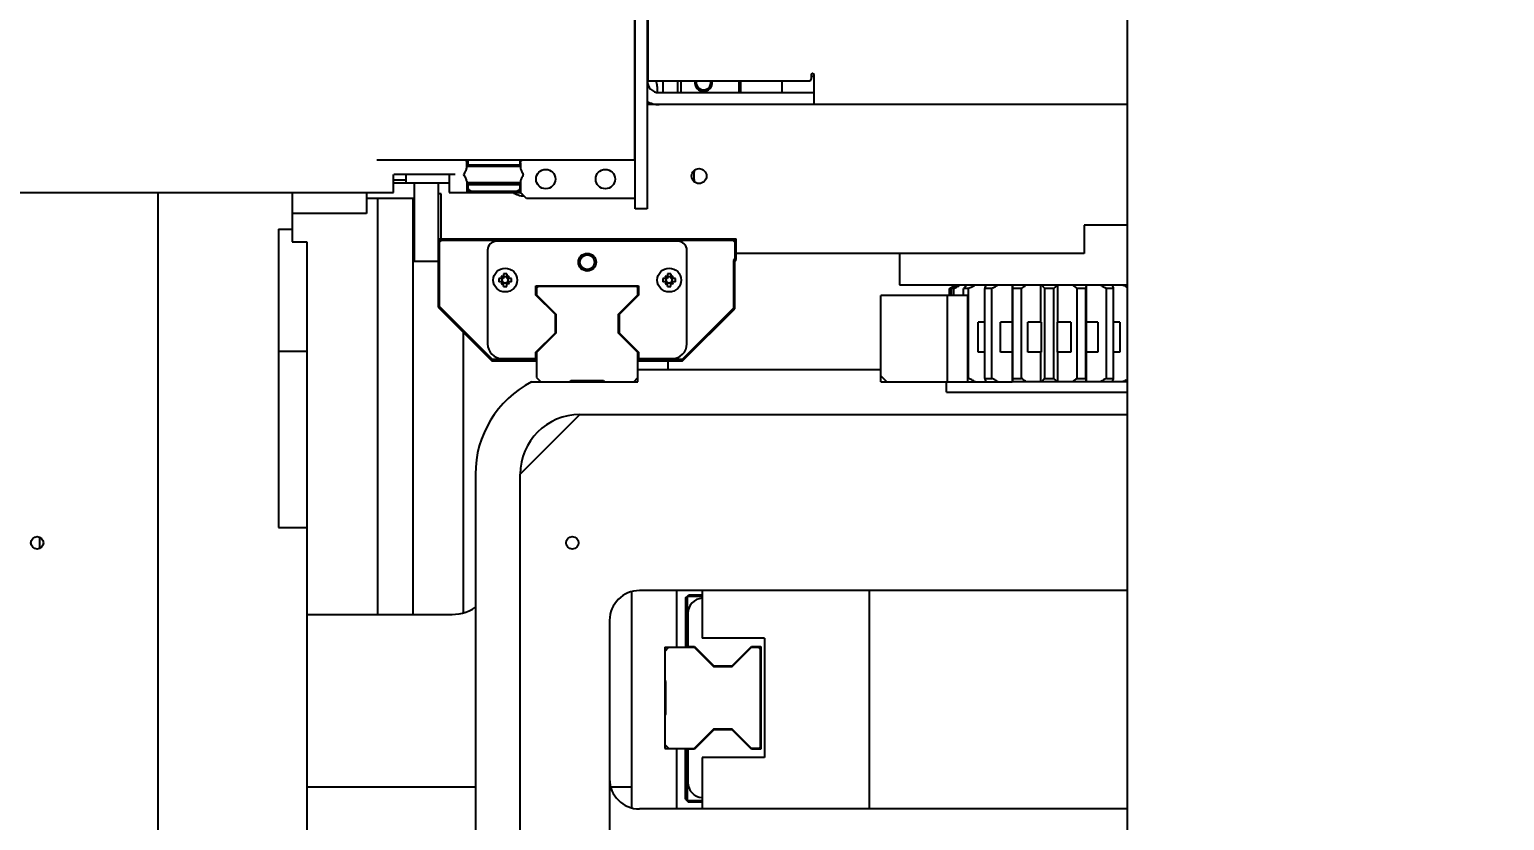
# Model space of a CAD drawing. Header units: inches. Extents: x -347369 to -260369, y 119522 to 149869.
# Drawn here: x -282845.7 to -282351, y 139169.5 to 139434.8 of the extents above; entities that cross this region are included whole.
import ezdxf

# ---------------------------------------------------------------- set-up
doc = ezdxf.new("R2010")
doc.units = ezdxf.units.IN
doc.header["$LTSCALE"] = 300
doc.layers.add('MACCHINA', color=40, linetype='Continuous')
doc.layers.add('QUOTE', color=7, linetype='Continuous')
doc.styles.get("Standard").update_dxf_attribs({"font": 'romans.shx'})
doc.dimstyles.new('sc1a100_pollici', dxfattribs={"dimscale": 100, "dimtxt": 3, "dimasz": 3, "dimexe": 0, "dimexo": 0, "dimgap": 1, "dimtad": 1, "dimzin": 12, "dimdsep": 46, "dimtxsty": 'Standard', "dimblk": 'CLOSEDBLANK', "dimcen": 1, "dimclrd": 253, "dimclre": 253, "dimclrt": 2, "dimadec": 0, "dimazin": 3, "dimtfac": 1, "dimtmove": 0, "dimatfit": 1, "dimldrblk": 'CLOSEDBLANK', "dimfxl": 1, "dimtolj": 1, "dimtzin": 0, "dimarcsym": 0})

# ---------------------------------------------------------------- blocks, each defined once
blk = doc.blocks.new('_ClosedBlank')
at = {"color": 0, "linetype": 'ByBlock', "lineweight": -2}
for p, q in [((-1, 0.1667), (0, 0)), ((-1, 0.1667), (-1, -0.1667)), ((0, 0), (-1, -0.1667))]:
    blk.add_line(p, q, dxfattribs=at)
blk = doc.blocks.new('*D10')
at = {"layer": 'Defpoints', "color": 0, "transparency": 16777216}
for p in [(-300380.17, 144199.66), (-282330.17, 140899.66), (-300380.17, 139125.63)]:
    blk.add_point(p, dxfattribs=at)
at = {"layer": 'QUOTE', "color": 253, "lineweight": -2, "transparency": 16777216}
for p, q in [((-300380.17, 139125.63), (-300380.17, 144199.66)), ((-282630.17, 144199.66), (-300080.17, 144199.66)), ((-282330.17, 140899.66), (-282330.17, 144199.66))]:
    blk.add_line(p, q, dxfattribs=at)
at = {"layer": 'QUOTE', "color": 253, "lineweight": -2, "transparency": 16777216, "xscale": 300, "yscale": 300, "zscale": 300, "rotation": 180}
blk.add_blockref('_ClosedBlank', (-300380.17, 144199.66), dxfattribs=at)
at = {"layer": 'QUOTE', "color": 253, "lineweight": -2, "transparency": 16777216, "xscale": 300, "yscale": 300, "zscale": 300}
blk.add_blockref('_ClosedBlank', (-282330.17, 144199.66), dxfattribs=at)
at = {"layer": 'QUOTE', "color": 2, "transparency": 16777216, "char_height": 300, "attachment_point": 5}
for s, insert in [('\\A1;18050', (-291355.17, 144449.66)), ('\\A1;[59\'-2 5/8"]', (-291355.17, 143871.08))]:
    blk.add_mtext(s, dxfattribs=dict(at, insert=insert))
blk = doc.blocks.new('A$C27be3406')
at = {"layer": 'MACCHINA'}
for p, q in [((-312.42, 375), (-312.42, 514)), ((-308.42, 514), (-308.42, 375)), ((-308.12, 418), (-308.12, 514)), ((-147.42, 512.95), (-147.42, 48.5)), ((-312.58, 391.5), (-312.58, 498.5)), ((-312.58, 434.86), (-312.42, 434.86)), ((-308.42, 434.86), (-308.12, 434.86)), ((-312.58, 428.36), (-312.42, 428.36)), ((-312.58, 426), (-312.42, 426)), ((-312.58, 425.5), (-312.42, 425.5)), ((-308.42, 428.36), (-308.12, 428.36)), ((-308.42, 426), (-308.12, 426)), ((-308.42, 425.5), (-308.12, 425.5)), ((-312.58, 421), (-312.42, 421)), ((-308.12, 421), (-308.42, 421)), ((-308.12, 420.63), (-308.42, 420.74)), ((-308.12, 418), (-253.92, 418)), ((-305, 416), (-305, 414.04)), ((-303, 414), (-303, 418)), ((-298.15, 414), (-298.15, 418)), ((-297.15, 418), (-297.15, 414)), ((-287.04, 417.37), (-287.12, 418)), ((-277.5, 414), (-277.5, 418)), ((-277, 414), (-277, 418)), ((-263.26, 418), (-263.26, 414)), ((-253.42, 420), (-253.42, 418.5)), ((-253.42, 419.5), (-252.42, 419.5)), ((-252.42, 410), (-252.42, 420)), ((-304.42, 414), (-252.42, 414)), ((-312.42, 410), (-312.58, 410)), ((-147.42, 410), (-308.42, 410)), ((-305, 410.02), (-305, 410)), ((-399.03, 391.5), (-312.58, 391.5)), ((-368.52, 391.5), (-368.52, 389.3)), ((-351.02, 389.3), (-351.02, 391.5)), ((-312.42, 391.5), (-312.58, 391.5)), ((-393.42, 380.5), (-393.42, 386.5)), ((-372.81, 386.5), (-393.35, 386.5)), ((-389.3, 386.5), (-389.3, 383.7)), ((-374.81, 386.5), (-374.81, 380.5)), ((-368.92, 388.74), (-368.92, 390.5)), ((-368.52, 389.5), (-368.92, 389.5)), ((-368.52, 389.83), (-351.02, 389.83)), ((-368.52, 389.3), (-351.02, 389.3)), ((-350.92, 389.5), (-351.02, 389.5)), ((-350.92, 390.5), (-350.92, 388.74)), ((-393.42, 384.7), (-389.3, 384.7)), ((-393.42, 383.7), (-374.81, 383.7)), ((-386.5, 383.7), (-386.5, 357.5)), ((-378.5, 383.7), (-378.5, 342)), ((-368.92, 384.26), (-368.92, 380.5)), ((-368.92, 383.5), (-368.52, 383.5)), ((-351.02, 383.7), (-368.52, 383.7)), ((-368.52, 383.7), (-368.52, 382)), ((-368.52, 383.17), (-351.02, 383.17)), ((-351.02, 382), (-351.02, 383.7)), ((-351.02, 383.5), (-350.92, 383.5)), ((-350.92, 384.26), (-350.92, 380.5)), ((-1220, 380.5), (-393.42, 380.5)), ((-472.5, 380.5), (-472.5, 49.5)), ((-427.5, 380.5), (-427.5, 364)), ((-402.5, 380.5), (-402.5, 373.5)), ((-386.5, 378.5), (-402.5, 378.5)), ((-398.85, 378.5), (-398.85, 239)), ((-386.85, 239), (-386.85, 378.5)), ((-377.5, 380), (-378.5, 380)), ((-377.5, 365), (-377.5, 380)), ((-374.81, 380.5), (-350.92, 380.5)), ((-352.52, 380.84), (-367.02, 380.84)), ((-348.92, 378.5), (-349.92, 379.5)), ((-312.42, 378.5), (-348.92, 378.5)), ((-402.5, 373.5), (-427.5, 373.5)), ((-308.42, 375), (-312.42, 375)), ((-432, 368.2), (-427.5, 368.2)), ((-432, 368.2), (-432, 268.2)), ((-386.5, 371), (-386.85, 371)), ((-147.42, 369.5), (-161.8, 369.5)), ((-161.8, 369.5), (-161.8, 360)), ((-427.5, 364), (-422.5, 364)), ((-422.5, 364), (-422.5, 151.5)), ((-378.5, 364), (-377.5, 365)), ((-378.5, 365), (-278.5, 365)), ((-378.5, 364), (-378, 363.79)), ((-378, 363.79), (-377.29, 364.5)), ((-378, 342.21), (-378, 363.79)), ((-377.5, 365), (-377.29, 364.5)), ((-377.29, 364.5), (-358.71, 364.5)), ((-361.92, 361.13), (-361.92, 329.77)), ((-298.08, 364.13), (-358.92, 364.13)), ((-358.5, 365), (-358.71, 364.5)), ((-358.71, 364.5), (-358.33, 364.13)), ((-358.5, 365), (-358, 364.5)), ((-358, 364.5), (-358.15, 364.13)), ((-339, 364.5), (-358, 364.5)), ((-341, 364.5), (-341, 365)), ((-339, 364.5), (-338.5, 365)), ((-339, 364.5), (-338.85, 364.13)), ((-338.67, 364.13), (-338.29, 364.5)), ((-338.5, 365), (-338.29, 364.5)), ((-338.29, 364.5), (-318.71, 364.5)), ((-318.5, 365), (-318.71, 364.5)), ((-318.71, 364.5), (-318.33, 364.13)), ((-318.5, 365), (-318, 364.5)), ((-318, 364.5), (-318.15, 364.13)), ((-299, 364.5), (-318, 364.5)), ((-316, 364.5), (-316, 365)), ((-313.5, 364.5), (-313.5, 365)), ((-301.5, 365), (-301.5, 364.5)), ((-299, 364.5), (-298.5, 365)), ((-299, 364.5), (-298.85, 364.13)), ((-298.67, 364.13), (-298.29, 364.5)), ((-298.5, 365), (-298.29, 364.5)), ((-298.29, 364.5), (-279.71, 364.5)), ((-295.08, 329.77), (-295.08, 361.13)), ((-279.5, 365), (-279.71, 364.5)), ((-279.71, 364.5), (-279, 363.79)), ((-279.5, 365), (-278.5, 364)), ((-278.5, 364), (-279, 363.79)), ((-279, 363.79), (-279, 358.21)), ((-278.5, 358), (-278.5, 365)), ((-386.5, 357.5), (-378.5, 357.5)), ((-279, 358.21), (-279.5, 357.71)), ((-279.5, 357.71), (-279.5, 341.71)), ((-279, 357.5), (-279.5, 357.71)), ((-278.5, 358), (-279, 358.21)), ((-279, 357.5), (-278.5, 358)), ((-279, 341.5), (-279, 357.5)), ((-161.8, 360), (-278.5, 360)), ((-223.76, 360), (-223.76, 349.5)), ((-356.58, 351.7), (-358.12, 351.7)), ((-356.58, 351.7), (-357.35, 352.48)), ((-357.03, 350.55), (-357.03, 351.7)), ((-356.58, 353.25), (-356.58, 351.7)), ((-355.43, 352.16), (-356.58, 352.16)), ((-355.43, 353.25), (-355.43, 351.7)), ((-355.43, 351.7), (-354.65, 352.48)), ((-353.88, 351.7), (-355.43, 351.7)), ((-354.97, 350.55), (-354.97, 351.7)), ((-301.58, 351.7), (-303.12, 351.7)), ((-301.58, 351.7), (-302.35, 352.48)), ((-302.03, 350.55), (-302.03, 351.7)), ((-301.58, 353.25), (-301.58, 351.7)), ((-300.43, 352.16), (-301.58, 352.16)), ((-300.43, 353.25), (-300.43, 351.7)), ((-300.43, 351.7), (-299.65, 352.48)), ((-298.88, 351.7), (-300.43, 351.7)), ((-299.97, 350.55), (-299.97, 351.7)), ((-356.58, 350.55), (-358.12, 350.55)), ((-356.58, 350.55), (-357.35, 349.78)), ((-356.58, 349), (-356.58, 350.55)), ((-355.43, 350.09), (-356.58, 350.09)), ((-355.43, 350.55), (-354.65, 349.78)), ((-353.88, 350.55), (-355.43, 350.55)), ((-355.43, 349), (-355.43, 350.55)), ((-345.7, 349.2), (-311.3, 349.2)), ((-345.7, 346.06), (-345.7, 349.2)), ((-345.5, 349), (-345.5, 346.14)), ((-345, 349), (-345.5, 348.5)), ((-311.5, 349), (-345.5, 349)), ((-311.5, 348.5), (-312, 349)), ((-311.5, 346.14), (-311.5, 349)), ((-311.3, 349.2), (-311.3, 346.06)), ((-301.58, 350.55), (-303.12, 350.55)), ((-301.58, 350.55), (-302.35, 349.78)), ((-301.58, 349), (-301.58, 350.55)), ((-300.43, 350.09), (-301.58, 350.09)), ((-300.43, 349), (-300.43, 350.55)), ((-300.43, 350.55), (-299.65, 349.78)), ((-298.88, 350.55), (-300.43, 350.55)), ((-223.76, 349.5), (-147.42, 349.5)), ((-207, 346), (-207, 348.35)), ((-205.51, 348.35), (-206.29, 348.35)), ((-206.29, 346), (-206.29, 348.35)), ((-205.51, 346), (-205.51, 348.35)), ((-200.59, 348.35), (-202.29, 348.35)), ((-202.29, 346), (-202.29, 348.35)), ((-200.59, 318.15), (-200.59, 348.35)), ((-192.76, 348.35), (-195.2, 348.35)), ((-195.2, 318.15), (-195.2, 348.35)), ((-192.76, 318.15), (-192.76, 348.35)), ((-186.02, 349.5), (-186.02, 317)), ((-186, 349.4), (-185.78, 348.35)), ((-182.87, 348.35), (-185.78, 348.35)), ((-185.78, 318.15), (-185.78, 348.35)), ((-182.87, 318.15), (-182.87, 348.35)), ((-176.45, 349.5), (-176.45, 337)), ((-172, 348.35), (-175.07, 348.35)), ((-175.07, 318.15), (-175.07, 348.35)), ((-172, 318.15), (-172, 348.35)), ((-170.68, 337), (-170.68, 349.5)), ((-161.31, 348.35), (-164.21, 348.35)), ((-164.21, 318.15), (-164.21, 348.35)), ((-161.31, 348.35), (-161.11, 349.33)), ((-161.31, 318.15), (-161.31, 348.35)), ((-161.1, 317), (-161.1, 349.5)), ((-151.97, 348.35), (-154.38, 348.35)), ((-154.38, 318.15), (-154.38, 348.35)), ((-151.97, 318.15), (-151.97, 348.35)), ((-378.5, 342), (-378, 342.21)), ((-378.5, 342), (-360.5, 324)), ((-360.29, 324.5), (-378, 342.21)), ((-339.2, 339.56), (-345.7, 346.06)), ((-345.5, 346.14), (-339, 339.64)), ((-318, 339.64), (-311.5, 346.14)), ((-311.3, 346.06), (-317.8, 339.56)), ((-279.5, 341.71), (-296.71, 324.5)), ((-296.5, 324), (-279, 341.5)), ((-279, 341.5), (-279.5, 341.71)), ((-230, 317), (-230, 346)), ((-201, 346), (-230, 346)), ((-207.75, 346), (-207.75, 317)), ((-201, 346), (-201, 317)), ((-339.2, 333.44), (-339.2, 339.56)), ((-339, 339.64), (-339, 333.36)), ((-318, 333.36), (-318, 339.64)), ((-317.8, 339.56), (-317.8, 333.44)), ((-197.35, 327), (-197.35, 337)), ((-195.2, 337), (-197.35, 337)), ((-189.92, 327), (-189.92, 337)), ((-185.93, 337), (-189.92, 337)), ((-180.75, 327), (-180.75, 337)), ((-176.29, 337), (-180.75, 337)), ((-176.29, 337), (-176.29, 327)), ((-170.82, 327), (-170.82, 337)), ((-166.37, 337), (-170.82, 337)), ((-166.37, 337), (-166.37, 327)), ((-157.25, 337), (-161.21, 337)), ((-157.25, 337), (-157.25, 327)), ((-149.91, 337), (-152.07, 337)), ((-149.91, 337), (-149.91, 327)), ((-370, 239.57), (-370, 333.5)), ((-345.7, 326.94), (-339.2, 333.44)), ((-339, 333.36), (-345.5, 326.86)), ((-311.5, 326.86), (-318, 333.36)), ((-317.8, 333.44), (-311.3, 326.94)), ((-422.5, 327.2), (-432, 327.2)), ((-345.7, 324.77), (-345.7, 326.94)), ((-345.5, 326.86), (-345.5, 318.4)), ((-311.5, 317), (-311.5, 326.86)), ((-311.3, 326.94), (-311.3, 324.77)), ((-195.2, 327), (-197.35, 327)), ((-185.93, 327), (-189.92, 327)), ((-176.29, 327), (-180.75, 327)), ((-176.45, 327), (-176.45, 317)), ((-166.37, 327), (-170.82, 327)), ((-170.68, 317), (-170.68, 327)), ((-157.25, 327), (-161.21, 327)), ((-149.91, 327), (-152.07, 327)), ((-360.5, 324), (-360.29, 324.5)), ((-360.5, 324), (-345.5, 324)), ((-345.5, 324.5), (-360.29, 324.5)), ((-356.92, 324.77), (-345.7, 324.77)), ((-296.71, 324.5), (-311.5, 324.5)), ((-311.5, 324), (-296.5, 324)), ((-311.3, 324.77), (-300.08, 324.77)), ((-301.5, 324), (-301.5, 321)), ((-296.5, 324), (-296.71, 324.5)), ((-347.25, 317), (-311.5, 317)), ((-345.5, 318.4), (-344.1, 317)), ((-334.4, 317), (-334, 317.4)), ((-334, 317.4), (-323, 317.4)), ((-323, 317.4), (-322.6, 317)), ((-312.9, 317), (-311.5, 318.4)), ((-230, 321), (-311.5, 321)), ((-230, 319), (-228, 317)), ((-230, 317), (-186.03, 317)), ((-208, 313.5), (-208, 317)), ((-201, 318.15), (-200.59, 318.15)), ((-195.2, 318.15), (-192.76, 318.15)), ((-185.78, 318.15), (-186.02, 317)), ((-147.42, 317), (-186.02, 317)), ((-185.78, 318.15), (-182.87, 318.15)), ((-175.07, 318.15), (-172, 318.15)), ((-164.21, 318.15), (-161.31, 318.15)), ((-154.38, 318.15), (-151.97, 318.15)), ((-208, 313.5), (-147.42, 313.5)), ((-331, 306), (-351, 286)), ((-331, 306), (-147.42, 306)), ((-366, 286), (-366, 37)), ((-351, 37), (-351, 286)), ((-432, 268.2), (-422.5, 268.2)), ((-512.23, 264.95), (-512.23, 261.05)), ((-313.5, 174.07), (-313.5, 246.68)), ((-147.42, 247), (-311, 247)), ((-298.5, 228), (-298.5, 247)), ((-295.5, 244.5), (-294.5, 245.5)), ((-295.5, 244.5), (-295.5, 228)), ((-295, 245), (-295, 228)), ((-290, 245), (-295, 245)), ((-290, 245.5), (-294.5, 245.5)), ((-290, 247), (-290, 231)), ((-234, 247), (-234, 173.75)), ((-422.5, 239), (-375, 239)), ((-294.73, 239.42), (-294.73, 228.2)), ((-321, 237), (-321, 142)), ((-302.5, 226.6), (-301.1, 228)), ((-302.5, 228), (-292.64, 228)), ((-302.5, 228), (-302.5, 194)), ((-294.73, 228.2), (-292.56, 228.2)), ((-292.64, 228), (-286.14, 221.5)), ((-292.56, 228.2), (-286.06, 221.7)), ((-269, 231), (-290, 231)), ((-279.94, 221.7), (-273.44, 228.2)), ((-279.86, 221.5), (-273.36, 228)), ((-273.44, 228.2), (-270.3, 228.2)), ((-273.36, 228), (-270.5, 228)), ((-271, 228), (-270.5, 227.5)), ((-270.5, 228), (-270.5, 194)), ((-270.3, 228.2), (-270.3, 193.8)), ((-269, 231), (-269, 191)), ((-286.14, 221.5), (-279.86, 221.5)), ((-286.06, 221.7), (-279.94, 221.7)), ((-302.1, 216.5), (-302.5, 216.9)), ((-302.1, 205.5), (-302.1, 216.5)), ((-302.5, 205.1), (-302.1, 205.5)), ((-286.14, 200.5), (-292.64, 194)), ((-286.06, 200.3), (-292.56, 193.8)), ((-279.86, 200.5), (-286.14, 200.5)), ((-279.94, 200.3), (-286.06, 200.3)), ((-273.44, 193.8), (-279.94, 200.3)), ((-273.36, 194), (-279.86, 200.5)), ((-301.1, 194), (-302.5, 195.4)), ((-302.5, 194), (-292.64, 194)), ((-298.5, 173.75), (-298.5, 194)), ((-295.5, 177), (-295.5, 194)), ((-295, 194), (-295, 176.5)), ((-294.73, 193.8), (-294.73, 182.58)), ((-292.56, 193.8), (-294.73, 193.8)), ((-270.3, 193.8), (-273.44, 193.8)), ((-270.5, 194), (-273.36, 194)), ((-270.5, 194.5), (-271, 194)), ((-269, 191), (-290, 191)), ((-290, 191), (-290, 173.75)), ((-366, 181), (-422.5, 181)), ((-313.5, 181), (-320.61, 181)), ((-147.42, 173.75), (-311, 173.75)), ((-295.5, 177), (-294.5, 176)), ((-290, 176.5), (-295, 176.5)), ((-290, 176), (-294.5, 176))]:
    blk.add_line(p, q, dxfattribs=at)
for centre, radius in [((-342.42, 385), 3.25), ((-322.42, 385), 3.25), ((-291, 386), 2.5), ((-328.5, 357.13), 2.96), ((-328.5, 357.13), 2.46), ((-356, 351.13), 4), ((-301, 351.13), 4), ((-513, 263), 2.1), ((-333.5, 263), 2.1)]:
    blk.add_circle(centre, radius, dxfattribs=at)
for centre, radius, start, end in [((-252.92, 420), 0.5, 0, 180), ((-304.42, 418), 4, 180, 270), ((-310, 416), 5, 0, 23.5782), ((-289.5, 417.37), 2.96, 167.7563, 12.2437), ((-289.5, 417.37), 2.46, 165.2146, 0), ((-253.92, 418.5), 0.5, 270, 0), ((-304.42, 418), 8, 240, 270), ((-367.02, 382), 1.5, 180, 270), ((-352.52, 382), 1.5, 270, 0), ((-349, 388), 8.75, 238.9973, 265.4189), ((-358.92, 361.13), 3, 90, 180), ((-298.08, 361.13), 3, 0, 90), ((-342.6, 351.13), 15.53, 177.8786, 182.1214), ((-362.66, 341.89), 11.85, 59.1092, 63.3848), ((-346.76, 357.78), 11.85, 206.6152, 210.8908), ((-356, 337.73), 15.53, 87.8786, 92.1214), ((-349.34, 341.89), 11.85, 116.6152, 120.8908), ((-365.24, 357.78), 11.85, 329.1092, 333.3848), ((-369.4, 351.13), 15.53, 357.8786, 2.1214), ((-287.6, 351.13), 15.53, 177.8786, 182.1214), ((-307.66, 341.89), 11.85, 59.1092, 63.3848), ((-291.76, 357.78), 11.85, 206.6152, 210.8908), ((-301, 337.73), 15.53, 87.8786, 92.1214), ((-294.34, 341.89), 11.85, 116.6152, 120.8908), ((-310.24, 357.78), 11.85, 329.1092, 333.3848), ((-314.4, 351.13), 15.53, 357.8786, 2.1214), ((-346.76, 344.47), 11.85, 149.1092, 153.3848), ((-362.66, 360.37), 11.85, 296.6152, 300.8908), ((-356, 364.53), 15.53, 267.8786, 272.1214), ((-349.34, 360.37), 11.85, 239.1092, 243.3848), ((-365.24, 344.47), 11.85, 26.6152, 30.8908), ((-291.76, 344.47), 11.85, 149.1092, 153.3848), ((-307.66, 360.37), 11.85, 296.6152, 300.8908), ((-301, 364.53), 15.53, 267.8786, 272.1214), ((-294.34, 360.37), 11.85, 239.1092, 243.3848), ((-310.24, 344.47), 11.85, 26.6152, 30.8908), ((-356.92, 329.77), 5, 180, 270), ((-300.08, 329.77), 5, 270, 0), ((-331, 286), 35, 117.6604, 180), ((-331, 286), 20, 90, 180), ((-311, 237), 10, 90, 180), ((-289.73, 239.42), 5, 93.1105, 180), ((-374, 253.47), 14.5, 266.0343, 303.4608), ((-311, 183.75), 10, 180, 270), ((-289.73, 182.58), 5, 180, 266.8895)]:
    blk.add_arc(centre, radius, start, end, dxfattribs=at)
for points, knots in [([(-369.92, 391.5), (-369.83, 391.49), (-369.63, 391.47), (-369.35, 391.34), (-369.11, 391.12), (-368.95, 390.83), (-368.93, 390.61), (-368.92, 390.5)], [0, 0, 0, 0, 0.146754, 0.316126, 0.510248, 0.757793, 1, 1, 1, 1]), ([(-350.92, 390.5), (-350.9, 390.64), (-350.87, 390.92), (-350.64, 391.23), (-350.37, 391.4), (-350.15, 391.49), (-349.99, 391.5), (-349.92, 391.5)], [0, 0, 0, 0, 0.31012, 0.616121, 0.758896, 0.886022, 1, 1, 1, 1]), ([(-369.92, 386.5), (-369.69, 386.9), (-369.35, 387.49), (-369, 388.24), (-368.95, 388.57), (-368.92, 388.74)], [0, 0, 0, 0, 0.498562, 0.748927, 1, 1, 1, 1]), ([(-368.92, 384.26), (-368.95, 384.43), (-369, 384.76), (-369.35, 385.51), (-369.69, 386.1), (-369.92, 386.5)], [0, 0, 0, 0, 0.2510762, 0.5014438, 1, 1, 1, 1]), ([(-350.92, 388.74), (-350.9, 388.57), (-350.85, 388.24), (-350.49, 387.49), (-350.15, 386.9), (-349.92, 386.5)], [0, 0, 0, 0, 0.2510762, 0.5014438, 1, 1, 1, 1]), ([(-349.92, 386.5), (-350.15, 386.1), (-350.49, 385.51), (-350.85, 384.76), (-350.9, 384.43), (-350.92, 384.26)], [0, 0, 0, 0, 0.499323, 0.749575, 1, 1, 1, 1]), ([(-292.62, 387.9), (-292.68, 387.47), (-292.78, 386.64), (-292.78, 385.29), (-292.67, 384.49), (-292.62, 384.1)], [0, 0, 0, 0, 0.349876, 0.679764, 1, 1, 1, 1]), ([(-367.02, 380.84), (-367.18, 380.86), (-367.5, 380.89), (-367.93, 381.14), (-368.27, 381.51), (-368.48, 381.97), (-368.5, 382.31), (-368.52, 382.47)], [0, 0, 0, 0, 0.196237, 0.392335, 0.592349, 0.803172, 1, 1, 1, 1]), ([(-351.02, 382.47), (-351.03, 382.27), (-351.07, 381.88), (-351.37, 381.36), (-351.8, 381), (-352.2, 380.86), (-352.45, 380.85), (-352.52, 380.84)], [0, 0, 0, 0, 0.240993, 0.482704, 0.705776, 0.912115, 1, 1, 1, 1]), ([(-350.92, 380.5), (-350.91, 380.49), (-350.9, 380.47), (-350.76, 380.34), (-350.54, 380.12), (-350.25, 379.83), (-350.03, 379.61), (-349.92, 379.5)], [0, 0, 0, 0, 0.146754, 0.316126, 0.510248, 0.757793, 1, 1, 1, 1]), ([(-207, 348.35), (-206.74, 348.49), (-206.22, 348.8), (-205.66, 349.12), (-205.37, 349.29)], [0, 0, 0, 0, 0.490754, 1, 1, 1, 1]), ([(-204.53, 349.5), (-204.91, 349.26), (-205.53, 348.86), (-206.08, 348.49), (-206.29, 348.35)], [0, 0, 0, 0, 0.6089732, 1, 1, 1, 1]), ([(-205.51, 348.35), (-205.24, 348.48), (-204.51, 348.85), (-203.76, 349.25), (-203.28, 349.5)], [0, 0, 0, 0, 0.36613, 1, 1, 1, 1]), ([(-201.09, 349.5), (-201.38, 349.24), (-201.83, 348.85), (-202.17, 348.48), (-202.29, 348.35)], [0, 0, 0, 0, 0.643843, 1, 1, 1, 1]), ([(-200.59, 348.35), (-200.24, 348.52), (-199.47, 348.89), (-198.74, 349.29), (-198.35, 349.5)], [0, 0, 0, 0, 0.4655075, 1, 1, 1, 1]), ([(-194.69, 349.5), (-194.82, 349.28), (-195.06, 348.88), (-195.15, 348.51), (-195.2, 348.35)], [0, 0, 0, 0, 0.553098, 1, 1, 1, 1]), ([(-192.76, 348.35), (-192.45, 348.51), (-191.74, 348.88), (-191.11, 349.28), (-190.76, 349.5)], [0, 0, 0, 0, 0.446902, 1, 1, 1, 1]), ([(-182.87, 348.35), (-182.67, 348.48), (-182.09, 348.85), (-181.62, 349.24), (-181.32, 349.5)], [0, 0, 0, 0, 0.356157, 1, 1, 1, 1]), ([(-176.02, 349.5), (-175.96, 349.39), (-175.72, 348.99), (-175.34, 348.62), (-175.07, 348.35)], [0, 0, 0, 0, 0.271467, 1, 1, 1, 1]), ([(-172, 348.35), (-171.85, 348.49), (-171.46, 348.86), (-171.22, 349.26), (-171.07, 349.5)], [0, 0, 0, 0, 0.391027, 1, 1, 1, 1]), ([(-165.78, 349.5), (-165.76, 349.48), (-165.31, 349.08), (-164.75, 348.7), (-164.21, 348.35)], [0, 0, 0, 0, 0.045438, 1, 1, 1, 1]), ([(-156.4, 349.5), (-156.36, 349.47), (-155.74, 349.07), (-155.03, 348.69), (-154.38, 348.35)], [0, 0, 0, 0, 0.073349, 1, 1, 1, 1]), ([(-151.97, 348.35), (-152.08, 348.67), (-152.21, 349.04), (-152.48, 349.44), (-152.51, 349.5)], [0, 0, 0, 0, 0.858184, 1, 1, 1, 1]), ([(-148.9, 349.5), (-148.87, 349.48), (-148.39, 349.22), (-147.89, 348.97), (-147.42, 348.74)], [0, 0, 0, 0, 0.069831, 1, 1, 1, 1]), ([(-198.35, 317), (-198.74, 317.21), (-199.47, 317.61), (-200.24, 317.98), (-200.59, 318.15)], [0, 0, 0, 0, 0.534492, 1, 1, 1, 1]), ([(-195.2, 318.15), (-195.15, 317.99), (-195.06, 317.62), (-194.82, 317.22), (-194.69, 317)], [0, 0, 0, 0, 0.446902, 1, 1, 1, 1]), ([(-190.76, 317), (-191.11, 317.22), (-191.74, 317.62), (-192.45, 317.99), (-192.76, 318.15)], [0, 0, 0, 0, 0.553098, 1, 1, 1, 1]), ([(-181.32, 317), (-181.62, 317.26), (-182.09, 317.65), (-182.67, 318.02), (-182.87, 318.15)], [0, 0, 0, 0, 0.643843, 1, 1, 1, 1]), ([(-175.07, 318.15), (-175.34, 317.88), (-175.72, 317.51), (-175.96, 317.11), (-176.02, 317)], [0, 0, 0, 0, 0.728533, 1, 1, 1, 1]), ([(-171.07, 317), (-171.22, 317.24), (-171.46, 317.64), (-171.85, 318.01), (-172, 318.15)], [0, 0, 0, 0, 0.6089732, 1, 1, 1, 1]), ([(-164.21, 318.15), (-164.75, 317.8), (-165.31, 317.42), (-165.76, 317.02), (-165.78, 317)], [0, 0, 0, 0, 0.954562, 1, 1, 1, 1]), ([(-161.1, 317), (-161.1, 317.03), (-161.08, 317.43), (-161.2, 317.81), (-161.31, 318.15)], [0, 0, 0, 0, 0.076135, 1, 1, 1, 1]), ([(-154.38, 318.15), (-155.03, 317.81), (-155.74, 317.43), (-156.36, 317.03), (-156.4, 317)], [0, 0, 0, 0, 0.926651, 1, 1, 1, 1]), ([(-152.51, 317), (-152.48, 317.06), (-152.21, 317.46), (-152.08, 317.83), (-151.97, 318.15)], [0, 0, 0, 0, 0.141816, 1, 1, 1, 1]), ([(-147.42, 317.76), (-147.89, 317.53), (-148.39, 317.28), (-148.87, 317.02), (-148.9, 317)], [0, 0, 0, 0, 0.9301691, 1, 1, 1, 1])]:
    blk.add_open_spline(points, degree=3, knots=knots, dxfattribs=at)

msp = doc.modelspace()

# ---------------------------------------------------------------- block references
at = {"layer": 'QUOTE'}
msp.add_blockref('A$C27be3406', (-282330.166, 138999.656), dxfattribs=at)

# ---------------------------------------------------------------- dimensions: what is measured, and where the dimension line sits
dim = msp.add_linear_dim(base=(-300380.167, 144199.656), p1=(-282330.166, 140899.656), p2=(-300380.167, 139125.625), dimstyle='sc1a100_pollici', override={"dimpost": '\\X'}, dxfattribs=at)
dim.commit()
dim.dimension.update_dxf_attribs({"geometry": '*D10', "text_midpoint": (-291355.166, 144199.656), "dimtype": 160})

doc.saveas('drawing.dxf')
